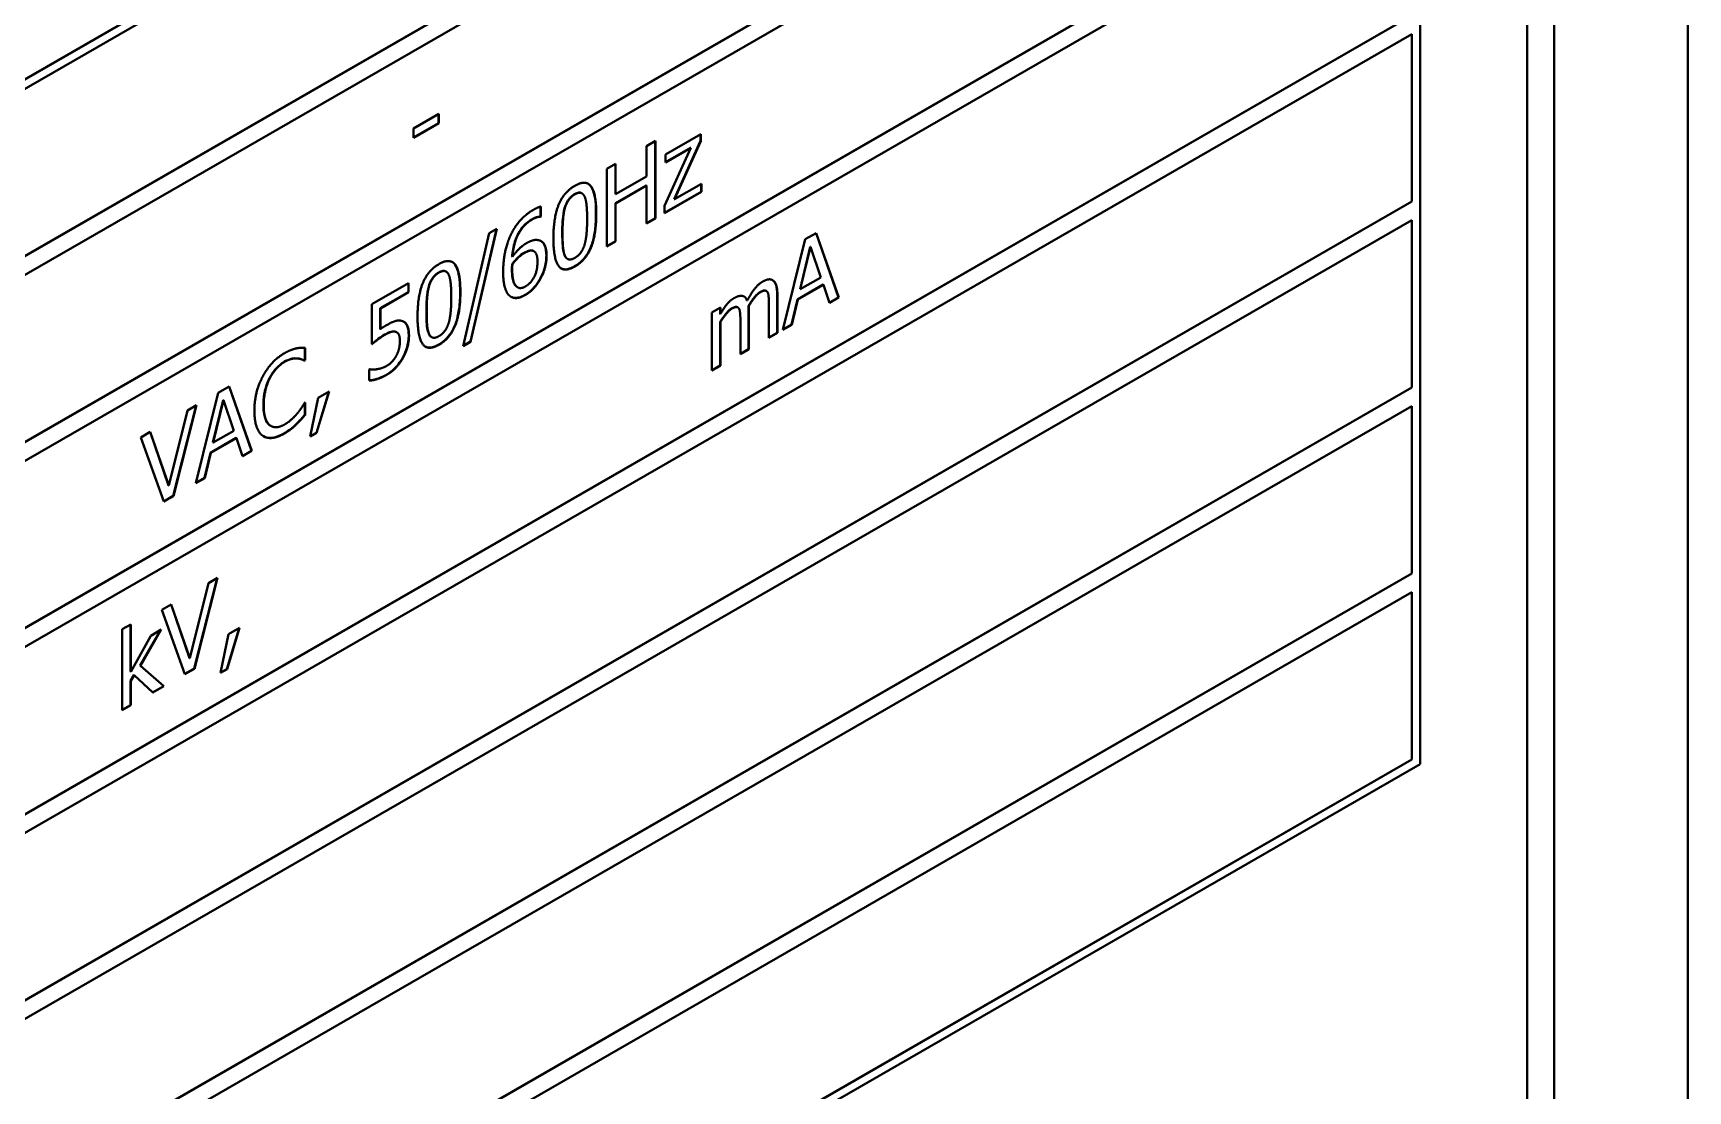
# Model space of a CAD drawing. Header units: millimetres. Extents: x 0 to 5945, y 0 to 4205.
# Drawn here: x 5642.62 to 5664.44, y 3436.02 to 3449.97 of the extents above; entities that cross this region are included whole.
import ezdxf

# ---------------------------------------------------------------- set-up
doc = ezdxf.new("R2010")
doc.units = ezdxf.units.MM
doc.header["$LTSCALE"] = 5
doc.layers.add('가시적인 것(ISO)', color=3, linetype='Continuous', lineweight=40)
doc.layers.add('가시적인 좁은 것(ISO)', color=3, linetype='Continuous', lineweight=35)

msp = doc.modelspace()

# ---------------------------------------------------------------- linework, layer by layer
at = {"layer": '가시적인 것(ISO)'}
for p, q in [((5664.4361, 3478.3368), (5664.4361, 3429.2839)), ((5662.6719, 3432.3516), (5662.6719, 3473.229)), ((5662.3148, 3432.5245), (5662.3148, 3472.6496)), ((5662.3183, 3472.6509), (5662.3183, 3432.5225)), ((5628.3737, 3441.2188), (5660.9006, 3459.9498)), ((5628.3772, 3441.2168), (5660.9041, 3459.9478)), ((5660.9041, 3459.9478), (5660.9041, 3440.3267)), ((5628.4833, 3441.1552), (5660.798, 3459.7641)), ((5628.4833, 3438.9519), (5660.7945, 3457.5587)), ((5660.798, 3457.5567), (5628.4833, 3438.9479)), ((5628.4833, 3438.7026), (5660.798, 3457.3114)), ((5628.4833, 3436.4993), (5660.7945, 3455.1061)), ((5660.798, 3455.1041), (5628.4833, 3436.4952)), ((5628.4833, 3436.25), (5660.798, 3454.8588)), ((5628.4833, 3434.0467), (5660.7945, 3452.6535)), ((5660.798, 3452.6514), (5628.4833, 3434.0426)), ((5628.4833, 3433.7973), (5660.798, 3452.4062)), ((5628.4833, 3431.594), (5660.7945, 3450.2008)), ((5660.798, 3450.1988), (5628.4833, 3431.5899)), ((5628.4833, 3431.3447), (5660.798, 3449.9535)), ((5660.7945, 3447.7482), (5660.7945, 3449.9515)), ((5660.798, 3449.9535), (5660.798, 3447.7461)), ((5647.6316, 3448.7099), (5647.9661, 3448.9025)), ((5647.9625, 3448.9005), (5647.9625, 3448.7803)), ((5647.9661, 3448.9025), (5647.9661, 3448.7783)), ((5647.9625, 3448.7803), (5647.6316, 3448.5897)), ((5647.9661, 3448.7783), (5647.6316, 3448.5856)), ((5647.6316, 3448.5856), (5647.6316, 3448.7099)), ((5647.9625, 3448.7803), (5647.9661, 3448.7783)), ((5650.9565, 3448.3665), (5651.4228, 3448.6351)), ((5651.4193, 3448.633), (5651.4193, 3448.5452)), ((5651.4228, 3448.6351), (5651.4228, 3448.5431)), ((5650.7058, 3448.4773), (5650.8233, 3448.5449)), ((5650.7058, 3448.0764), (5650.7058, 3448.4773)), ((5650.8198, 3448.5429), (5650.8198, 3447.525)), ((5650.8233, 3448.5449), (5650.8233, 3447.523)), ((5650.9422, 3447.6875), (5651.2889, 3448.4519)), ((5651.2853, 3448.454), (5650.9565, 3448.2646)), ((5651.2889, 3448.4519), (5650.9565, 3448.2605)), ((5650.9565, 3448.2605), (5650.9565, 3448.3665)), ((5651.4193, 3448.5452), (5651.0712, 3447.7783)), ((5651.4228, 3448.5431), (5651.0747, 3447.7762)), ((5651.2853, 3448.454), (5651.2889, 3448.4519)), ((5651.4193, 3448.5452), (5651.4228, 3448.5431)), ((5650.1815, 3448.1753), (5650.299, 3448.243)), ((5650.1815, 3447.1534), (5650.1815, 3448.1753)), ((5650.2955, 3448.2409), (5650.2955, 3447.8442)), ((5650.299, 3448.243), (5650.299, 3447.8421)), ((5650.7023, 3447.9576), (5650.2955, 3447.7233)), ((5650.299, 3447.8421), (5650.7058, 3448.0764)), ((5650.7058, 3447.9555), (5650.299, 3447.7212)), ((5650.7023, 3447.9576), (5650.7058, 3447.9555)), ((5650.7058, 3447.4553), (5650.7058, 3447.9555)), ((5651.0747, 3447.7762), (5651.4293, 3447.9804)), ((5651.4257, 3447.9784), (5651.4257, 3447.874)), ((5651.4293, 3447.9804), (5651.4293, 3447.8719)), ((5628.4833, 3429.1414), (5660.7945, 3447.7482)), ((5660.798, 3447.7461), (5628.4833, 3429.1373)), ((5649.8513, 3447.8564), (5649.8548, 3447.8543)), ((5650.2955, 3447.8442), (5650.299, 3447.8421)), ((5650.2955, 3447.7233), (5650.299, 3447.7212)), ((5650.2955, 3447.7233), (5650.2955, 3447.2231)), ((5650.299, 3447.7212), (5650.299, 3447.221)), ((5651.4257, 3447.874), (5650.9422, 3447.5955)), ((5651.4293, 3447.8719), (5650.9422, 3447.5914)), ((5651.0712, 3447.7783), (5651.0747, 3447.7762)), ((5651.4257, 3447.874), (5651.4293, 3447.8719)), ((5660.7945, 3447.7482), (5660.798, 3447.7461)), ((5628.4833, 3428.892), (5660.798, 3447.5009)), ((5649.3084, 3447.5499), (5649.3034, 3447.547)), ((5649.3034, 3447.547), (5649.3069, 3447.545)), ((5649.312, 3447.5479), (5649.3069, 3447.545)), ((5649.3084, 3447.6788), (5649.3084, 3447.5499)), ((5649.3084, 3447.5499), (5649.312, 3447.5479)), ((5649.312, 3447.6795), (5649.312, 3447.5479)), ((5650.8198, 3447.525), (5650.7058, 3447.4594)), ((5650.8233, 3447.523), (5650.7058, 3447.4553)), ((5650.8198, 3447.525), (5650.8233, 3447.523)), ((5650.9422, 3447.5914), (5650.9422, 3447.6875)), ((5660.7945, 3445.2955), (5660.7945, 3447.4988)), ((5660.798, 3447.5009), (5660.798, 3445.2935)), ((5648.2863, 3445.84), (5648.6308, 3447.3279)), ((5648.7279, 3447.3838), (5648.383, 3445.8998)), ((5648.7325, 3447.3864), (5648.3865, 3445.8978)), ((5648.6308, 3447.3279), (5648.7325, 3447.3864)), ((5652.7995, 3447.2477), (5652.9442, 3447.331)), ((5652.9418, 3447.3296), (5653.2386, 3446.4827)), ((5652.9442, 3447.331), (5653.2422, 3446.4806)), ((5649.2046, 3447.0984), (5649.2081, 3447.0963)), ((5649.2164, 3447.0928), (5649.2199, 3447.0908)), ((5650.2955, 3447.2231), (5650.1815, 3447.1575)), ((5650.299, 3447.221), (5650.1815, 3447.1534)), ((5650.2955, 3447.2231), (5650.299, 3447.221)), ((5652.5015, 3446.0541), (5652.7995, 3447.2477)), ((5652.8654, 3447.1506), (5652.7294, 3446.5911)), ((5652.869, 3447.1485), (5652.7329, 3446.589)), ((5652.8654, 3447.1506), (5652.869, 3447.1485)), ((5653.0058, 3446.7462), (5652.869, 3447.1485)), ((5648.0599, 3446.8248), (5648.0634, 3446.8227)), ((5648.9338, 3447.0203), (5648.9374, 3447.0183)), ((5648.9338, 3446.9218), (5648.9374, 3446.9197)), ((5649.6621, 3446.991), (5649.6656, 3446.989)), ((5647.0843, 3446.3918), (5647.5693, 3446.671)), ((5647.5657, 3446.669), (5647.5657, 3446.553)), ((5647.5693, 3446.671), (5647.5693, 3446.5509)), ((5649.0026, 3446.6172), (5649.0061, 3446.6151)), ((5653.0345, 3446.6508), (5652.6971, 3446.4566)), ((5653.038, 3446.6488), (5652.7007, 3446.4545)), ((5652.7329, 3446.589), (5653.0058, 3446.7462)), ((5653.0345, 3446.6508), (5653.038, 3446.6488)), ((5653.1182, 3446.4093), (5653.038, 3446.6488)), ((5647.0843, 3445.8651), (5647.0843, 3446.3918)), ((5647.5657, 3446.553), (5647.1947, 3446.3393)), ((5647.5693, 3446.5509), (5647.1982, 3446.3373)), ((5647.5657, 3446.553), (5647.5693, 3446.5509)), ((5652.0303, 3446.4427), (5652.0338, 3446.4407)), ((5652.2819, 3446.5693), (5652.2855, 3446.5672)), ((5652.3196, 3445.9494), (5652.3196, 3446.3933)), ((5652.4278, 3446.5209), (5652.4278, 3446.0158)), ((5652.4313, 3446.5189), (5652.4313, 3446.0137)), ((5652.6971, 3446.4566), (5652.6169, 3446.1246)), ((5652.7007, 3446.4545), (5652.6204, 3446.1226)), ((5652.6971, 3446.4566), (5652.7007, 3446.4545)), ((5652.7294, 3446.5911), (5652.7329, 3446.589)), ((5653.2386, 3446.4827), (5653.1171, 3446.4127)), ((5653.2422, 3446.4806), (5653.1182, 3446.4093)), ((5653.2386, 3446.4827), (5653.2422, 3446.4806)), ((5647.1947, 3446.3393), (5647.1982, 3446.3373)), ((5647.1947, 3446.3393), (5647.1947, 3446.0669)), ((5647.1982, 3446.3373), (5647.1982, 3446.0648)), ((5651.5675, 3446.2831), (5651.6793, 3446.3475)), ((5651.5675, 3445.5163), (5651.5675, 3446.2831)), ((5651.6757, 3446.3454), (5651.6757, 3446.2651)), ((5651.6757, 3446.2651), (5651.6793, 3446.263)), ((5651.6793, 3446.3475), (5651.6793, 3446.263)), ((5651.9059, 3446.3527), (5651.9094, 3446.3507)), ((5651.9436, 3445.7328), (5651.9436, 3446.1767)), ((5652.0496, 3446.3686), (5652.0531, 3446.3665)), ((5652.0518, 3446.3044), (5652.0518, 3445.7992)), ((5652.0553, 3446.3023), (5652.0553, 3445.7972)), ((5647.1947, 3446.0669), (5647.1982, 3446.0648)), ((5647.4003, 3446.0287), (5647.4038, 3446.0267)), ((5647.4094, 3446.0244), (5647.4129, 3446.0224)), ((5647.8707, 3445.9594), (5647.8742, 3445.9574)), ((5651.6757, 3446.1557), (5651.6757, 3445.5827)), ((5651.6757, 3446.1557), (5651.6793, 3446.1537)), ((5651.6793, 3446.1537), (5651.6793, 3445.5806)), ((5652.4278, 3446.0158), (5652.3196, 3445.9534)), ((5652.4313, 3446.0137), (5652.3196, 3445.9494)), ((5652.4278, 3446.0158), (5652.4313, 3446.0137)), ((5652.6204, 3446.1226), (5652.5015, 3446.0541)), ((5652.6169, 3446.1246), (5652.5027, 3446.0589)), ((5652.6169, 3446.1246), (5652.6204, 3446.1226)), ((5646.2027, 3445.8183), (5646.2027, 3445.6562)), ((5646.2062, 3445.8182), (5646.2062, 3445.6542)), ((5648.3865, 3445.8978), (5648.2863, 3445.84)), ((5648.383, 3445.8998), (5648.2873, 3445.8447)), ((5648.383, 3445.8998), (5648.3865, 3445.8978)), ((5652.0518, 3445.7992), (5651.9436, 3445.7369)), ((5652.0553, 3445.7972), (5651.9436, 3445.7328)), ((5652.0518, 3445.7992), (5652.0553, 3445.7972)), ((5646.2027, 3445.6562), (5646.1933, 3445.6509)), ((5646.1933, 3445.6509), (5646.1969, 3445.6488)), ((5646.2062, 3445.6542), (5646.1969, 3445.6488)), ((5646.2027, 3445.6562), (5646.2062, 3445.6542)), ((5647.0478, 3445.5302), (5647.0564, 3445.5351)), ((5647.0478, 3445.3852), (5647.0478, 3445.5302)), ((5651.6757, 3445.5827), (5651.5675, 3445.5203)), ((5651.6793, 3445.5806), (5651.5675, 3445.5163)), ((5651.6757, 3445.5827), (5651.6793, 3445.5806)), ((5645.0594, 3445.2257), (5645.2041, 3445.309)), ((5645.2018, 3445.3077), (5645.4986, 3444.4607)), ((5645.2041, 3445.309), (5645.5021, 3444.4587)), ((5628.4833, 3426.6887), (5660.7945, 3445.2955)), ((5660.798, 3445.2935), (5628.4833, 3426.6847)), ((5644.7615, 3444.0322), (5645.0594, 3445.2257)), ((5645.1254, 3445.1286), (5644.9893, 3444.5691)), ((5645.1289, 3445.1266), (5644.9928, 3444.5671)), ((5645.1254, 3445.1286), (5645.1289, 3445.1266)), ((5645.2657, 3444.7242), (5645.1289, 3445.1266)), ((5646.1976, 3445.0911), (5646.2062, 3445.096)), ((5646.2027, 3445.094), (5646.2027, 3444.9357)), ((5646.2062, 3445.096), (5646.2062, 3444.9337)), ((5646.2699, 3444.6466), (5646.3745, 3445.1565)), ((5646.5177, 3445.239), (5646.3531, 3444.6986)), ((5646.5228, 3445.2419), (5646.3566, 3444.6965)), ((5646.3745, 3445.1565), (5646.5228, 3445.2419)), ((5660.7945, 3445.2955), (5660.798, 3445.2935)), ((5628.4833, 3426.4394), (5660.798, 3445.0482)), ((5644.4076, 3444.0015), (5644.6526, 3444.9914)), ((5644.7675, 3445.0576), (5644.4643, 3443.8651)), ((5644.7722, 3445.0603), (5644.4678, 3443.8631)), ((5644.6526, 3444.9914), (5644.7722, 3445.0603)), ((5646.2027, 3444.9357), (5646.2062, 3444.9337)), ((5660.7945, 3442.8429), (5660.7945, 3445.0462)), ((5660.798, 3445.0482), (5660.798, 3442.8409)), ((5644.0366, 3444.6367), (5644.1627, 3444.7093)), ((5644.1603, 3444.7079), (5644.4041, 3444.0035)), ((5644.1627, 3444.7093), (5644.4076, 3444.0015)), ((5644.9928, 3444.5671), (5645.2657, 3444.7242)), ((5645.7513, 3444.7888), (5645.7548, 3444.7868)), ((5646.0852, 3444.8101), (5646.0887, 3444.8081)), ((5646.3566, 3444.6965), (5646.2699, 3444.6466)), ((5646.3531, 3444.6986), (5646.2709, 3444.6512)), ((5646.3531, 3444.6986), (5646.3566, 3444.6965)), ((5644.341, 3443.7901), (5644.0366, 3444.6367)), ((5644.9571, 3444.4346), (5644.8768, 3444.1027)), ((5644.9606, 3444.4326), (5644.8804, 3444.1007)), ((5645.2944, 3444.6289), (5644.9571, 3444.4346)), ((5644.9571, 3444.4346), (5644.9606, 3444.4326)), ((5645.298, 3444.6268), (5644.9606, 3444.4326)), ((5644.9893, 3444.5691), (5644.9928, 3444.5671)), ((5645.2944, 3444.6289), (5645.298, 3444.6268)), ((5645.3782, 3444.3873), (5645.298, 3444.6268)), ((5645.4986, 3444.4607), (5645.377, 3444.3907)), ((5645.5021, 3444.4587), (5645.3782, 3444.3873)), ((5645.4986, 3444.4607), (5645.5021, 3444.4587)), ((5644.4041, 3444.0035), (5644.4076, 3444.0015)), ((5644.8804, 3444.1007), (5644.7615, 3444.0322)), ((5644.8768, 3444.1027), (5644.7627, 3444.0369)), ((5644.8768, 3444.1027), (5644.8804, 3444.1007)), ((5644.4643, 3443.8651), (5644.3398, 3443.7934)), ((5644.4678, 3443.8631), (5644.341, 3443.7901)), ((5644.4643, 3443.8651), (5644.4678, 3443.8631)), ((5628.4833, 3424.2361), (5660.7945, 3442.8429)), ((5660.798, 3442.8409), (5628.4833, 3424.232)), ((5644.6848, 3441.7259), (5644.9298, 3442.7158)), ((5645.0447, 3442.7819), (5644.7415, 3441.5895)), ((5645.0494, 3442.7847), (5644.745, 3441.5874)), ((5644.9298, 3442.7158), (5645.0494, 3442.7847)), ((5660.7945, 3442.8429), (5660.798, 3442.8409)), ((5628.4833, 3423.9868), (5660.798, 3442.5956)), ((5660.7945, 3440.3903), (5660.7945, 3442.5936)), ((5660.798, 3442.5956), (5660.798, 3440.3882)), ((5644.3138, 3442.3611), (5644.4399, 3442.4337)), ((5644.6182, 3441.5144), (5644.3138, 3442.3611)), ((5644.4375, 3442.4323), (5644.6813, 3441.7279)), ((5644.4399, 3442.4337), (5644.6848, 3441.7259)), ((5643.7945, 3442.1076), (5643.9062, 3442.1719)), ((5643.7945, 3441.0401), (5643.7945, 3442.1076)), ((5643.9027, 3442.1699), (5643.9027, 3441.5495)), ((5643.9062, 3442.1719), (5643.9062, 3441.5475)), ((5644.3004, 3442.0983), (5644.0316, 3441.6271)), ((5644.3073, 3442.1023), (5644.0352, 3441.6251)), ((5644.1684, 3442.0223), (5644.3073, 3442.1023)), ((5645.0881, 3441.5308), (5645.1927, 3442.0407)), ((5645.3359, 3442.1232), (5645.1712, 3441.5827)), ((5645.3409, 3442.1261), (5645.1748, 3441.5807)), ((5645.1927, 3442.0407), (5645.3409, 3442.1261)), ((5643.9062, 3441.5475), (5644.1684, 3442.0223)), ((5644.0316, 3441.6271), (5644.0352, 3441.6251)), ((5644.0316, 3441.6271), (5644.3403, 3441.3585)), ((5644.0352, 3441.6251), (5644.3439, 3441.3565)), ((5644.7415, 3441.5895), (5644.617, 3441.5178)), ((5644.6813, 3441.7279), (5644.6848, 3441.7259)), ((5644.7415, 3441.5895), (5644.745, 3441.5874)), ((5643.9027, 3441.5495), (5643.9062, 3441.5475)), ((5643.9471, 3441.5022), (5643.9027, 3441.427)), ((5643.9027, 3441.427), (5643.9062, 3441.4249)), ((5643.9027, 3441.427), (5643.9027, 3441.1065)), ((5643.9506, 3441.5002), (5643.9062, 3441.4249)), ((5643.9062, 3441.4249), (5643.9062, 3441.1044)), ((5643.9471, 3441.5022), (5643.9506, 3441.5002)), ((5644.197, 3441.2719), (5643.9506, 3441.5002)), ((5644.745, 3441.5874), (5644.6182, 3441.5144)), ((5645.1748, 3441.5807), (5645.0881, 3441.5308)), ((5645.1712, 3441.5827), (5645.089, 3441.5354)), ((5645.1712, 3441.5827), (5645.1748, 3441.5807)), ((5644.3403, 3441.3585), (5644.1943, 3441.2744)), ((5644.3439, 3441.3565), (5644.197, 3441.2719)), ((5644.3403, 3441.3585), (5644.3439, 3441.3565)), ((5643.9027, 3441.1065), (5643.7945, 3441.0442)), ((5643.9062, 3441.1044), (5643.7945, 3441.0401)), ((5643.9027, 3441.1065), (5643.9062, 3441.1044)), ((5660.9041, 3440.3267), (5628.3772, 3421.5957)), ((5628.4833, 3421.7834), (5660.7945, 3440.3903)), ((5660.798, 3440.3882), (5628.4833, 3421.7794)), ((5660.7945, 3440.3903), (5660.798, 3440.3882))]:
    msp.add_line(p, q, dxfattribs=at)
for points, degree in [([(5649.4781, 3447.2585), (5649.4781, 3447.5351), (5649.6164, 3447.8706), (5649.7611, 3447.9539)], 2), ([(5649.7611, 3447.9539), (5649.9065, 3448.0376), (5650.0433, 3447.8514), (5650.0433, 3447.5847)], 2), ([(5649.7611, 3447.8404), (5649.7116, 3447.812), (5649.6479, 3447.7214), (5649.6293, 3447.6569)], 2), ([(5649.8907, 3447.8091), (5649.8728, 3447.851), (5649.8105, 3447.8689), (5649.7611, 3447.8404)], 2), ([(5649.9229, 3447.5154), (5649.9229, 3447.6206), (5649.9086, 3447.7672), (5649.8907, 3447.8091)], 2), ([(5648.9123, 3447.2987), (5648.9603, 3447.4041), (5649.1121, 3447.5785), (5649.2117, 3447.6359)], 2), ([(5649.1959, 3447.5084), (5649.0856, 3447.4449), (5648.9502, 3447.1946), (5648.9374, 3447.0183)], 2), ([(5649.3069, 3447.545), (5649.2905, 3447.5454), (5649.2303, 3447.5282), (5649.1959, 3447.5084)], 2), ([(5649.2117, 3447.6359), (5649.2411, 3447.6528), (5649.2926, 3447.6759), (5649.312, 3447.6795)], 2), ([(5649.6293, 3447.6569), (5649.6114, 3447.5944), (5649.5985, 3447.428), (5649.5985, 3447.3278)], 2), ([(5650.0433, 3447.5847), (5650.0433, 3447.3098), (5649.905, 3446.9726), (5649.7611, 3446.8897)], 2), ([(5649.8914, 3447.1859), (5649.9086, 3447.2463), (5649.9229, 3447.4103), (5649.9229, 3447.5154)], 2), ([(5648.8156, 3446.8157), (5648.8156, 3446.949), (5648.8629, 3447.1907), (5648.9123, 3447.2987)], 2), ([(5649.5985, 3447.3278), (5649.5985, 3447.2201), (5649.6099, 3447.0826), (5649.6286, 3447.037)], 2), ([(5648.9374, 3447.0183), (5648.9796, 3447.0766), (5649.0684, 3447.165), (5649.1214, 3447.1955)], 2), ([(5649.0949, 3447.0668), (5649.0534, 3447.0429), (5648.9753, 3446.9689), (5648.9374, 3446.9197)], 2), ([(5649.2081, 3447.0963), (5649.1845, 3447.1043), (5649.1257, 3447.0845), (5649.0949, 3447.0668)], 2), ([(5649.1214, 3447.1955), (5649.173, 3447.2252), (5649.2504, 3447.2457), (5649.2926, 3447.2336)], 2), ([(5649.2164, 3447.0928), (5649.2127, 3447.095), (5649.2087, 3447.0968), (5649.2046, 3447.0984)], 3), ([(5649.2683, 3446.9529), (5649.2683, 3447.0159), (5649.2396, 3447.0847), (5649.2081, 3447.0963)], 2), ([(5649.2926, 3447.2336), (5649.3413, 3447.2194), (5649.3886, 3447.1158), (5649.3886, 3447.028)], 2), ([(5649.7611, 3446.8897), (5649.6149, 3446.8056), (5649.4781, 3446.9893), (5649.4781, 3447.2585)], 2), ([(5649.7611, 3447.0032), (5649.8098, 3447.0312), (5649.8735, 3447.1218), (5649.8914, 3447.1859)], 2), ([(5647.6867, 3446.2269), (5647.6867, 3446.5035), (5647.825, 3446.839), (5647.9697, 3446.9223)], 2), ([(5647.9697, 3446.9223), (5648.1151, 3447.006), (5648.2519, 3446.8198), (5648.2519, 3446.5531)], 2), ([(5648.0993, 3446.7775), (5648.0814, 3446.8194), (5648.0191, 3446.8373), (5647.9697, 3446.8088)], 2), ([(5648.9374, 3446.9197), (5648.9366, 3446.9044), (5648.9352, 3446.8754), (5648.9352, 3446.8539)], 2), ([(5648.9352, 3446.8539), (5648.9352, 3446.7479), (5648.971, 3446.6385), (5648.9982, 3446.6202)], 2), ([(5649.1085, 3446.6258), (5649.1802, 3446.667), (5649.2683, 3446.8353), (5649.2683, 3446.9529)], 2), ([(5649.3886, 3447.028), (5649.3886, 3446.9494), (5649.3435, 3446.79), (5649.3055, 3446.7235)], 2), ([(5649.6286, 3447.037), (5649.6457, 3446.9939), (5649.7095, 3446.9735), (5649.7611, 3447.0032)], 2), ([(5647.8379, 3446.6253), (5647.82, 3446.5628), (5647.8071, 3446.3964), (5647.8071, 3446.2962)], 2), ([(5647.9697, 3446.8088), (5647.9202, 3446.7804), (5647.8565, 3446.6898), (5647.8379, 3446.6253)], 2), ([(5648.1315, 3446.4838), (5648.1315, 3446.589), (5648.1172, 3446.7356), (5648.0993, 3446.7775)], 2), ([(5648.913, 3446.4941), (5648.8672, 3446.5232), (5648.8156, 3446.6798), (5648.8156, 3446.8157)], 2), ([(5648.9947, 3446.6223), (5648.9972, 3446.6204), (5648.9999, 3446.6187), (5649.0026, 3446.6172)], 3), ([(5648.9982, 3446.6202), (5649.0233, 3446.6024), (5649.0777, 3446.608), (5649.1085, 3446.6258)], 2), ([(5649.3055, 3446.7235), (5649.2661, 3446.6536), (5649.1673, 3446.5478), (5649.1078, 3446.5136)], 2), ([(5652.0338, 3446.4407), (5652.0847, 3446.5354), (5652.1806, 3446.6578), (5652.2365, 3446.6899)], 2), ([(5652.2365, 3446.6899), (5652.2795, 3446.7147), (5652.3497, 3446.7245), (5652.3755, 3446.7045)], 2), ([(5652.3647, 3446.7115), (5652.3672, 3446.71), (5652.3696, 3446.7084), (5652.3719, 3446.7066)], 3), ([(5652.3755, 3446.7045), (5652.402, 3446.685), (5652.4313, 3446.5976), (5652.4313, 3446.5189)], 2), ([(5648.2519, 3446.5531), (5648.2519, 3446.2782), (5648.1136, 3445.941), (5647.9697, 3445.8581)], 2), ([(5648.1, 3446.1543), (5648.1172, 3446.2147), (5648.1315, 3446.3787), (5648.1315, 3446.4838)], 2), ([(5649.1078, 3446.5136), (5649.0484, 3446.4793), (5648.9502, 3446.4692), (5648.913, 3446.4941)], 2), ([(5651.6793, 3446.263), (5651.7229, 3446.3387), (5651.8089, 3446.4437), (5651.8605, 3446.4734)], 2), ([(5651.8605, 3446.4734), (5651.9192, 3446.5072), (5652.0102, 3446.4975), (5652.0338, 3446.4407)], 2), ([(5652.2079, 3446.5509), (5652.1735, 3446.5311), (5652.0947, 3446.4368), (5652.0531, 3446.3665)], 2), ([(5652.301, 3446.5507), (5652.2895, 3446.5714), (5652.2458, 3446.5727), (5652.2079, 3446.5509)], 2), ([(5652.3196, 3446.3933), (5652.3196, 3446.4463), (5652.3124, 3446.5324), (5652.301, 3446.5507)], 2), ([(5647.2785, 3446.1168), (5647.3465, 3446.156), (5647.4403, 3446.1844), (5647.4833, 3446.171)], 2), ([(5647.4833, 3446.171), (5647.527, 3446.1581), (5647.5743, 3446.0694), (5647.5743, 3445.9766)], 2), ([(5647.9697, 3445.8581), (5647.8235, 3445.774), (5647.6867, 3445.9577), (5647.6867, 3446.2269)], 2), ([(5647.8071, 3446.2962), (5647.8071, 3446.1885), (5647.8185, 3446.051), (5647.8372, 3446.0054)], 2), ([(5651.8318, 3446.3343), (5651.796, 3446.3137), (5651.7165, 3446.2157), (5651.6793, 3446.1537)], 2), ([(5651.9249, 3446.3341), (5651.9135, 3446.3548), (5651.8698, 3446.3562), (5651.8318, 3446.3343)], 2), ([(5651.9436, 3446.1767), (5651.9436, 3446.2297), (5651.9364, 3446.3159), (5651.9249, 3446.3341)], 2), ([(5652.0531, 3446.3665), (5652.0539, 3446.3553), (5652.0553, 3446.3239), (5652.0553, 3446.3023)], 2), ([(5647.2591, 3445.9906), (5647.2104, 3445.9625), (5647.1137, 3445.8894), (5647.0843, 3445.8651)], 2), ([(5647.1982, 3446.0648), (5647.2197, 3446.0805), (5647.2613, 3446.1069), (5647.2785, 3446.1168)], 2), ([(5647.4038, 3446.0267), (5647.3787, 3446.0379), (5647.3042, 3446.0165), (5647.2591, 3445.9906)], 2), ([(5647.4094, 3446.0244), (5647.4065, 3446.0261), (5647.4035, 3446.0275), (5647.4003, 3446.0287)], 3), ([(5647.4539, 3445.9081), (5647.4539, 3445.9628), (5647.4282, 3446.0175), (5647.4038, 3446.0267)], 2), ([(5647.5743, 3445.9766), (5647.5743, 3445.9029), (5647.5335, 3445.7535), (5647.4962, 3445.6857)], 2), ([(5647.8372, 3446.0054), (5647.8543, 3445.9623), (5647.9181, 3445.9419), (5647.9697, 3445.9716)], 2), ([(5647.9697, 3445.9716), (5648.0184, 3445.9996), (5648.0821, 3446.0902), (5648.1, 3446.1543)], 2), ([(5645.6461, 3445.441), (5645.6991, 3445.5402), (5645.8438, 3445.6956), (5645.9333, 3445.7471)], 2), ([(5645.9333, 3445.7471), (5645.9777, 3445.7727), (5646.0558, 3445.8028), (5646.0887, 3445.8102)], 2), ([(5646.0887, 3445.8102), (5646.1174, 3445.8159), (5646.1768, 3445.8195), (5646.2062, 3445.8182)], 2), ([(5647.4088, 3445.7157), (5647.431, 3445.7591), (5647.4539, 3445.8535), (5647.4539, 3445.9081)], 2), ([(5645.9326, 3445.6308), (5645.876, 3445.5982), (5645.775, 3445.4862), (5645.737, 3445.413)], 2), ([(5646.0973, 3445.6768), (5646.0637, 3445.6789), (5645.9841, 3445.6605), (5645.9326, 3445.6308)], 2), ([(5646.1969, 3445.6488), (5646.1811, 3445.6563), (5646.1324, 3445.6747), (5646.0973, 3445.6768)], 2), ([(5647.0564, 3445.5351), (5647.07, 3445.5314), (5647.1209, 3445.5308), (5647.1517, 3445.5353)], 2), ([(5647.1517, 3445.5353), (5647.1868, 3445.5415), (5647.2448, 3445.5591), (5647.2813, 3445.5802)], 2), ([(5647.4962, 3445.6857), (5647.459, 3445.6179), (5647.3479, 3445.5001), (5647.2792, 3445.4605)], 2), ([(5647.2813, 3445.5802), (5647.3171, 3445.6008), (5647.3845, 3445.6694), (5647.4088, 3445.7157)], 2), ([(5645.5358, 3444.9882), (5645.5358, 3445.1166), (5645.5923, 3445.3396), (5645.6461, 3445.441)], 2), ([(5645.737, 3445.413), (5645.6998, 3445.3394), (5645.6582, 3445.1573), (5645.6582, 3445.0587)], 2), ([(5647.2792, 3445.4605), (5647.2161, 3445.4242), (5647.0929, 3445.3856), (5647.0478, 3445.3852)], 2), ([(5646.1038, 3444.9551), (5646.136, 3444.9952), (5646.184, 3445.0675), (5646.1976, 3445.0911)], 2), ([(5645.6468, 3444.6579), (5645.5938, 3444.6937), (5645.5358, 3444.859), (5645.5358, 3444.9882)], 2), ([(5645.6582, 3445.0587), (5645.6582, 3444.9536), (5645.7019, 3444.8272), (5645.7399, 3444.7969)], 2), ([(5645.9326, 3444.806), (5645.9834, 3444.8352), (5646.0701, 3444.9141), (5646.1038, 3444.9551)], 2), ([(5646.2062, 3444.9337), (5646.1768, 3444.9011), (5646.1253, 3444.8424), (5646.0887, 3444.8081)], 2), ([(5645.9311, 3444.6875), (5645.8452, 3444.638), (5645.6998, 3444.6214), (5645.6468, 3444.6579)], 2), ([(5645.7364, 3444.7989), (5645.7411, 3444.7952), (5645.7461, 3444.7918), (5645.7513, 3444.7888)], 3), ([(5645.7399, 3444.7969), (5645.7771, 3444.7678), (5645.8767, 3444.7738), (5645.9326, 3444.806)], 2), ([(5646.0887, 3444.8081), (5646.05, 3444.7709), (5645.9841, 3444.7181), (5645.9311, 3444.6875)], 2)]:
    msp.add_open_spline(points, degree=degree, dxfattribs=at)
for points, knots in [([(5649.9353, 3447.9803), (5649.9393, 3447.9779), (5649.9431, 3447.9753), (5649.9613, 3447.9609), (5649.9836, 3447.938), (5650.0307, 3447.808), (5650.0397, 3447.6993), (5650.0397, 3447.5868)], [-0.15325022, -0.15325022, -0.15325022, -0.15325022, -0.13893082, -0.13893082, -0.08257118, -0.08257118, 0, 0, 0, 0]), ([(5649.7575, 3447.8425), (5649.7466, 3447.8362), (5649.7355, 3447.8288), (5649.715, 3447.8124), (5649.7054, 3447.8037), (5649.6869, 3447.7834), (5649.6733, 3447.7668), (5649.6445, 3447.7151), (5649.6337, 3447.6867), (5649.6257, 3447.6589)], [-0.070296819, -0.070296819, -0.070296819, -0.070296819, -0.052045902, -0.052045902, -0.03550401, -0.03550401, -0.018275131, -0.018275131, 0, 0, 0, 0]), ([(5649.8513, 3447.8564), (5649.8508, 3447.8566), (5649.8504, 3447.8569), (5649.8364, 3447.8644), (5649.8235, 3447.8648), (5649.7957, 3447.8615), (5649.7765, 3447.8534), (5649.7575, 3447.8425)], [-0.025660223, -0.025660223, -0.025660223, -0.025660223, -0.025347601, -0.025347601, -0.016099745, -0.016099745, 0, 0, 0, 0]), ([(5649.1924, 3447.5104), (5649.1619, 3447.4928), (5649.1316, 3447.4705), (5649.0755, 3447.4146), (5649.051, 3447.3833), (5649.0005, 3447.3005), (5648.9826, 3447.2553), (5648.9491, 3447.1525), (5648.9384, 3447.0834), (5648.9338, 3447.0203)], [-0.10201935, -0.10201935, -0.10201935, -0.10201935, -0.08432312, -0.08432312, -0.06741101, -0.06741101, -0.04451129, -0.04451129, 0, 0, 0, 0]), ([(5649.3034, 3447.547), (5649.2873, 3447.5475), (5649.2649, 3447.5411), (5649.2358, 3447.5328), (5649.2141, 3447.5229), (5649.1924, 3447.5104)], [-0.025429793, -0.025429793, -0.025429793, -0.025429793, -0.018432533, -0.018432533, 0, 0, 0, 0]), ([(5649.6257, 3447.6589), (5649.6118, 3447.6103), (5649.6049, 3447.5585), (5649.5997, 3447.4912), (5649.5949, 3447.4298), (5649.5949, 3447.3298)], [-0.22442255, -0.22442255, -0.22442255, -0.22442255, -0.07339235, -0.07339235, 0, 0, 0, 0]), ([(5650.0397, 3447.5868), (5650.0397, 3447.5171), (5650.0364, 3447.4416), (5650.019, 3447.31), (5650.007, 3447.2479), (5649.9761, 3447.1547), (5649.9596, 3447.1128), (5649.9139, 3447.0342), (5649.8901, 3447.0024), (5649.8297, 3446.9394), (5649.7936, 3446.9126), (5649.7575, 3446.8918)], [-0.20940006, -0.20940006, -0.20940006, -0.20940006, -0.13913308, -0.13913308, -0.0852227, -0.0852227, -0.05527545, -0.05527545, -0.03063998, -0.03063998, 0, 0, 0, 0]), ([(5649.5949, 3447.3298), (5649.5949, 3447.2729), (5649.5961, 3447.2078), (5649.6025, 3447.1317), (5649.6072, 3447.0826), (5649.625, 3447.0391)], [-0.14829847, -0.14829847, -0.14829847, -0.14829847, -0.0422774, -0.0422774, 0, 0, 0, 0]), ([(5649.0914, 3447.0688), (5649.0639, 3447.053), (5649.037, 3447.0327), (5648.9938, 3446.9918), (5648.967, 3446.9648), (5648.9338, 3446.9218)], [-0.084341573, -0.084341573, -0.084341573, -0.084341573, -0.033207765, -0.033207765, 0, 0, 0, 0]), ([(5649.2046, 3447.0984), (5649.1968, 3447.101), (5649.1885, 3447.1022), (5649.1706, 3447.1015), (5649.1612, 3447.0997), (5649.1318, 3447.0898), (5649.1116, 3447.0804), (5649.0914, 3447.0688)], [-0.033868588, -0.033868588, -0.033868588, -0.033868588, -0.025479803, -0.025479803, -0.017104733, -0.017104733, 0, 0, 0, 0]), ([(5649.315, 3447.2244), (5649.3209, 3447.2209), (5649.3264, 3447.2168), (5649.347, 3447.198), (5649.3561, 3447.1814), (5649.3788, 3447.1315), (5649.3851, 3447.0822), (5649.3851, 3447.0301)], [-0.053964971, -0.053964971, -0.053964971, -0.053964971, -0.050026788, -0.050026788, -0.038247426, -0.038247426, 0, 0, 0, 0]), ([(5648.0599, 3446.8248), (5648.0594, 3446.825), (5648.059, 3446.8253), (5648.045, 3446.8328), (5648.0321, 3446.8332), (5648.0043, 3446.8299), (5647.9851, 3446.8218), (5647.9661, 3446.8109)], [-0.025660223, -0.025660223, -0.025660223, -0.025660223, -0.025347601, -0.025347601, -0.016099745, -0.016099745, 0, 0, 0, 0]), ([(5648.1439, 3446.9487), (5648.1479, 3446.9463), (5648.1517, 3446.9437), (5648.1698, 3446.9293), (5648.1922, 3446.9064), (5648.2393, 3446.7764), (5648.2483, 3446.6677), (5648.2483, 3446.5552)], [-0.15325022, -0.15325022, -0.15325022, -0.15325022, -0.13893082, -0.13893082, -0.08257118, -0.08257118, 0, 0, 0, 0]), ([(5648.9338, 3446.9218), (5648.9334, 3446.9118), (5648.9329, 3446.9019), (5648.9322, 3446.8881), (5648.9317, 3446.876), (5648.9317, 3446.8559)], [-0.0531247, -0.0531247, -0.0531247, -0.0531247, -0.014766657, -0.014766657, 0, 0, 0, 0]), ([(5648.9317, 3446.8559), (5648.9317, 3446.8146), (5648.9337, 3446.7712), (5648.9468, 3446.6964), (5648.9562, 3446.6748), (5648.9723, 3446.6442), (5648.9821, 3446.6307), (5648.9947, 3446.6223)], [-0.048520678, -0.048520678, -0.048520678, -0.048520678, -0.032270459, -0.032270459, -0.015694824, -0.015694824, 0, 0, 0, 0]), ([(5649.3851, 3447.0301), (5649.3851, 3447.0015), (5649.3828, 3446.9717), (5649.3737, 3446.9151), (5649.3672, 3446.8854), (5649.3429, 3446.8084), (5649.3251, 3446.7661), (5649.302, 3446.7255)], [-0.077749354, -0.077749354, -0.077749354, -0.077749354, -0.050627579, -0.050627579, -0.028064658, -0.028064658, 0, 0, 0, 0]), ([(5649.7575, 3446.8918), (5649.7351, 3446.8788), (5649.7126, 3446.8682), (5649.6707, 3446.8547), (5649.6514, 3446.8512), (5649.614, 3446.8519), (5649.5969, 3446.8564), (5649.5817, 3446.8648)], [-0.31842213, -0.31842213, -0.31842213, -0.31842213, -0.26242955, -0.26242955, -0.2112836, -0.2112836, -0.15758506, -0.15758506, -0.15758506, -0.15758506]), ([(5649.625, 3447.0391), (5649.6295, 3447.0278), (5649.635, 3447.0175), (5649.6476, 3447.0016), (5649.6544, 3446.9955), (5649.6621, 3446.991)], [-0.039102264, -0.039102264, -0.039102264, -0.039102264, -0.032354644, -0.032354644, -0.026578124, -0.026578124, -0.026578124, -0.026578124]), ([(5647.8343, 3446.6273), (5647.8204, 3446.5787), (5647.8135, 3446.5269), (5647.8083, 3446.4596), (5647.8035, 3446.3982), (5647.8035, 3446.2982)], [-0.22442255, -0.22442255, -0.22442255, -0.22442255, -0.07339235, -0.07339235, 0, 0, 0, 0]), ([(5647.9661, 3446.8109), (5647.9552, 3446.8046), (5647.9441, 3446.7972), (5647.9236, 3446.7808), (5647.914, 3446.7721), (5647.8955, 3446.7518), (5647.8819, 3446.7352), (5647.8531, 3446.6835), (5647.8423, 3446.6551), (5647.8343, 3446.6273)], [-0.070296819, -0.070296819, -0.070296819, -0.070296819, -0.052045902, -0.052045902, -0.03550401, -0.03550401, -0.018275131, -0.018275131, 0, 0, 0, 0]), ([(5649.302, 3446.7255), (5649.2889, 3446.7023), (5649.2747, 3446.6799), (5649.2413, 3446.634), (5649.2247, 3446.6149), (5649.1772, 3446.5646), (5649.1412, 3446.5368), (5649.1043, 3446.5156)], [-0.05438591, -0.05438591, -0.05438591, -0.05438591, -0.043684182, -0.043684182, -0.031287688, -0.031287688, 0, 0, 0, 0]), ([(5652.3719, 3446.7066), (5652.3811, 3446.6998), (5652.3889, 3446.6912), (5652.4039, 3446.668), (5652.4096, 3446.6538), (5652.4241, 3446.6107), (5652.4278, 3446.5669), (5652.4278, 3446.5209)], [-0.0529997, -0.0529997, -0.0529997, -0.0529997, -0.044527975, -0.044527975, -0.033720258, -0.033720258, 0, 0, 0, 0]), ([(5648.2483, 3446.5552), (5648.2483, 3446.4855), (5648.245, 3446.41), (5648.2276, 3446.2784), (5648.2155, 3446.2162), (5648.1847, 3446.1231), (5648.1682, 3446.0812), (5648.1225, 3446.0026), (5648.0987, 3445.9708), (5648.0383, 3445.9078), (5648.0022, 3445.881), (5647.9661, 3445.8602)], [-0.20940006, -0.20940006, -0.20940006, -0.20940006, -0.13913308, -0.13913308, -0.0852227, -0.0852227, -0.05527545, -0.05527545, -0.03063998, -0.03063998, 0, 0, 0, 0]), ([(5649.1043, 3446.5156), (5649.0836, 3446.5037), (5649.063, 3446.4939), (5649.0235, 3446.4804), (5649.0049, 3446.4765), (5648.9614, 3446.4743), (5648.9385, 3446.4796), (5648.9184, 3446.4907)], [-0.061655513, -0.061655513, -0.061655513, -0.061655513, -0.044201768, -0.044201768, -0.027707593, -0.027707593, -0.003631482, -0.003631482, -0.003631482, -0.003631482]), ([(5651.9906, 3446.4944), (5651.9913, 3446.494), (5651.992, 3446.4936), (5652.0093, 3446.4821), (5652.0214, 3446.464), (5652.0303, 3446.4427)], [-0.021562805, -0.021562805, -0.021562805, -0.021562805, -0.020745075, -0.020745075, 0, 0, 0, 0]), ([(5652.2043, 3446.5529), (5652.1922, 3446.5459), (5652.1803, 3446.5368), (5652.1532, 3446.5122), (5652.1399, 3446.4971), (5652.1011, 3446.4507), (5652.0737, 3446.4093), (5652.0496, 3446.3686)], [-0.044082433, -0.044082433, -0.044082433, -0.044082433, -0.037338308, -0.037338308, -0.02836051, -0.02836051, 0, 0, 0, 0]), ([(5652.2819, 3446.5693), (5652.2814, 3446.5696), (5652.2809, 3446.5699), (5652.2711, 3446.5748), (5652.262, 3446.5745), (5652.2406, 3446.5715), (5652.2225, 3446.5634), (5652.2043, 3446.5529)], [-0.022182818, -0.022182818, -0.022182818, -0.022182818, -0.021793379, -0.021793379, -0.015419966, -0.015419966, 0, 0, 0, 0]), ([(5647.8035, 3446.2982), (5647.8035, 3446.2413), (5647.8047, 3446.1762), (5647.8111, 3446.1001), (5647.8158, 3446.051), (5647.8336, 3446.0075)], [-0.14829847, -0.14829847, -0.14829847, -0.14829847, -0.0422774, -0.0422774, 0, 0, 0, 0]), ([(5651.8283, 3446.3363), (5651.8158, 3446.3291), (5651.8035, 3446.3197), (5651.7734, 3446.292), (5651.759, 3446.2745), (5651.7247, 3446.2323), (5651.6991, 3446.1947), (5651.6757, 3446.1557)], [-0.037461017, -0.037461017, -0.037461017, -0.037461017, -0.033406469, -0.033406469, -0.027292327, -0.027292327, 0, 0, 0, 0]), ([(5651.9059, 3446.3527), (5651.9054, 3446.353), (5651.9048, 3446.3533), (5651.8951, 3446.3582), (5651.8859, 3446.3579), (5651.8646, 3446.355), (5651.8465, 3446.3468), (5651.8283, 3446.3363)], [-0.022182818, -0.022182818, -0.022182818, -0.022182818, -0.021793379, -0.021793379, -0.015419966, -0.015419966, 0, 0, 0, 0]), ([(5652.0496, 3446.3686), (5652.0503, 3446.3572), (5652.0509, 3446.3454), (5652.0516, 3446.3297), (5652.0518, 3446.3166), (5652.0518, 3446.3044)], [-0.011770884, -0.011770884, -0.011770884, -0.011770884, -0.008976524, -0.008976524, 0, 0, 0, 0]), ([(5647.2556, 3445.9926), (5647.2074, 3445.9648), (5647.1714, 3445.9377), (5647.1357, 3445.9108), (5647.1077, 3445.8892), (5647.0843, 3445.87)], [-0.031951483, -0.031951483, -0.031951483, -0.031951483, -0.020810308, -0.020810308, -0.001012203, -0.001012203, -0.001012203, -0.001012203]), ([(5647.4003, 3446.0287), (5647.3917, 3446.0325), (5647.3823, 3446.0344), (5647.3575, 3446.0346), (5647.3443, 3446.0311), (5647.3112, 3446.0216), (5647.2832, 3446.0085), (5647.2556, 3445.9926)], [-0.032768317, -0.032768317, -0.032768317, -0.032768317, -0.028937171, -0.028937171, -0.023424395, -0.023424395, 0, 0, 0, 0]), ([(5647.5707, 3445.9786), (5647.5707, 3445.9142), (5647.559, 3445.861), (5647.5358, 3445.7785), (5647.5173, 3445.7326), (5647.4927, 3445.6877)], [-0.054445526, -0.054445526, -0.054445526, -0.054445526, -0.0307181, -0.0307181, 0, 0, 0, 0]), ([(5647.5048, 3446.1621), (5647.5108, 3446.1585), (5647.5165, 3446.1542), (5647.5338, 3446.1381), (5647.5443, 3446.1234), (5647.5658, 3446.0735), (5647.5707, 3446.0278), (5647.5707, 3445.9786)], [-0.063185962, -0.063185962, -0.063185962, -0.063185962, -0.054884796, -0.054884796, -0.036071472, -0.036071472, 0, 0, 0, 0]), ([(5647.8336, 3446.0075), (5647.8381, 3445.9962), (5647.8436, 3445.9859), (5647.8562, 3445.97), (5647.863, 3445.9639), (5647.8707, 3445.9594)], [-0.039102264, -0.039102264, -0.039102264, -0.039102264, -0.032354644, -0.032354644, -0.026578124, -0.026578124, -0.026578124, -0.026578124]), ([(5647.9661, 3445.8602), (5647.9437, 3445.8472), (5647.9212, 3445.8366), (5647.8793, 3445.8231), (5647.86, 3445.8196), (5647.8226, 3445.8203), (5647.8055, 3445.8248), (5647.7903, 3445.8332)], [-0.31842213, -0.31842213, -0.31842213, -0.31842213, -0.26242955, -0.26242955, -0.2112836, -0.2112836, -0.15758506, -0.15758506, -0.15758506, -0.15758506]), ([(5645.929, 3445.6328), (5645.909, 3445.6213), (5645.8891, 3445.6073), (5645.8472, 3445.5717), (5645.8285, 3445.552), (5645.7827, 3445.4989), (5645.7561, 3445.4587), (5645.7335, 3445.415)], [-0.055754061, -0.055754061, -0.055754061, -0.055754061, -0.043541674, -0.043541674, -0.029538231, -0.029538231, 0, 0, 0, 0]), ([(5646.0938, 3445.6788), (5646.0622, 3445.6808), (5646.0345, 3445.675), (5645.9911, 3445.665), (5645.9596, 3445.6504), (5645.929, 3445.6328)], [-0.038443548, -0.038443548, -0.038443548, -0.038443548, -0.02591263, -0.02591263, 0, 0, 0, 0]), ([(5646.1933, 3445.6509), (5646.1803, 3445.6571), (5646.1668, 3445.6624), (5646.1351, 3445.6743), (5646.1143, 3445.6776), (5646.0938, 3445.6788)], [-0.034806296, -0.034806296, -0.034806296, -0.034806296, -0.019881797, -0.019881797, 0, 0, 0, 0]), ([(5647.4927, 3445.6877), (5647.4801, 3445.6648), (5647.4661, 3445.643), (5647.4312, 3445.5953), (5647.4123, 3445.5741), (5647.3605, 3445.5192), (5647.3184, 3445.4872), (5647.2756, 3445.4625)], [-0.056427795, -0.056427795, -0.056427795, -0.056427795, -0.047623902, -0.047623902, -0.036268053, -0.036268053, 0, 0, 0, 0]), ([(5645.7335, 3445.415), (5645.703, 3445.3548), (5645.6857, 3445.2954), (5645.6604, 3445.1845), (5645.6547, 3445.1206), (5645.6547, 3445.0608)], [-0.073843925, -0.073843925, -0.073843925, -0.073843925, -0.043887332, -0.043887332, 0, 0, 0, 0]), ([(5647.2756, 3445.4625), (5647.218, 3445.4293), (5647.174, 3445.4141), (5647.116, 3445.3959), (5647.0803, 3445.3881), (5647.0478, 3445.3873)], [-0.051566752, -0.051566752, -0.051566752, -0.051566752, -0.031583396, -0.031583396, -0.001110284, -0.001110284, -0.001110284, -0.001110284]), ([(5645.6547, 3445.0608), (5645.6547, 3444.9613), (5645.6693, 3444.9101), (5645.6941, 3444.8468), (5645.712, 3444.8184), (5645.7364, 3444.7989)], [-0.060725614, -0.060725614, -0.060725614, -0.060725614, -0.032110338, -0.032110338, 0, 0, 0, 0]), ([(5646.2027, 3444.9357), (5646.1842, 3444.9152), (5646.1658, 3444.8946), (5646.1279, 3444.8515), (5646.1059, 3444.8296), (5646.0852, 3444.8101)], [-0.03564815, -0.03564815, -0.03564815, -0.03564815, -0.018421588, -0.018421588, 0, 0, 0, 0]), ([(5645.9276, 3444.6896), (5645.8965, 3444.6717), (5645.8656, 3444.6572), (5645.8063, 3444.6372), (5645.7778, 3444.6314), (5645.7158, 3444.629), (5645.6843, 3444.6362), (5645.6566, 3444.6516)], [-0.089705364, -0.089705364, -0.089705364, -0.089705364, -0.063541558, -0.063541558, -0.038670028, -0.038670028, -0.005477565, -0.005477565, -0.005477565, -0.005477565]), ([(5646.0852, 3444.8101), (5646.0617, 3444.7876), (5646.0378, 3444.766), (5645.9883, 3444.7263), (5645.9574, 3444.7067), (5645.9276, 3444.6896)], [-0.049518845, -0.049518845, -0.049518845, -0.049518845, -0.025242968, -0.025242968, 0, 0, 0, 0])]:
    msp.add_open_spline(points, degree=3, knots=knots, dxfattribs=at)
at = {"layer": '가시적인 좁은 것(ISO)'}
for p, q in [((5649.7575, 3447.8425), (5649.7611, 3447.8404)), ((5649.1924, 3447.5104), (5649.1959, 3447.5084)), ((5649.6257, 3447.6589), (5649.6293, 3447.6569)), ((5650.0397, 3447.5868), (5650.0433, 3447.5847)), ((5649.5949, 3447.3298), (5649.5985, 3447.3278)), ((5649.0914, 3447.0688), (5649.0949, 3447.0668)), ((5648.9317, 3446.8559), (5648.9352, 3446.8539)), ((5649.3851, 3447.0301), (5649.3886, 3447.028)), ((5649.625, 3447.0391), (5649.6286, 3447.037)), ((5649.7575, 3446.8918), (5649.7611, 3446.8897)), ((5647.8343, 3446.6273), (5647.8379, 3446.6253)), ((5647.9661, 3446.8109), (5647.9697, 3446.8088)), ((5648.9947, 3446.6223), (5648.9982, 3446.6202)), ((5649.302, 3446.7255), (5649.3055, 3446.7235)), ((5652.3719, 3446.7066), (5652.3755, 3446.7045)), ((5648.2483, 3446.5552), (5648.2519, 3446.5531)), ((5649.1043, 3446.5156), (5649.1078, 3446.5136)), ((5652.2043, 3446.5529), (5652.2079, 3446.5509)), ((5652.4278, 3446.5209), (5652.4313, 3446.5189)), ((5647.8035, 3446.2982), (5647.8071, 3446.2962)), ((5651.8283, 3446.3363), (5651.8318, 3446.3343)), ((5652.0518, 3446.3044), (5652.0553, 3446.3023)), ((5647.2556, 3445.9926), (5647.2591, 3445.9906)), ((5647.5707, 3445.9786), (5647.5743, 3445.9766)), ((5647.8336, 3446.0075), (5647.8372, 3446.0054)), ((5647.9661, 3445.8602), (5647.9697, 3445.8581)), ((5645.929, 3445.6328), (5645.9326, 3445.6308)), ((5646.0938, 3445.6788), (5646.0973, 3445.6768)), ((5647.4927, 3445.6877), (5647.4962, 3445.6857)), ((5645.7335, 3445.415), (5645.737, 3445.413)), ((5647.2756, 3445.4625), (5647.2792, 3445.4605)), ((5645.6547, 3445.0608), (5645.6582, 3445.0587)), ((5645.7364, 3444.7989), (5645.7399, 3444.7969)), ((5645.9276, 3444.6896), (5645.9311, 3444.6875))]:
    msp.add_line(p, q, dxfattribs=at)

doc.saveas('drawing.dxf')
